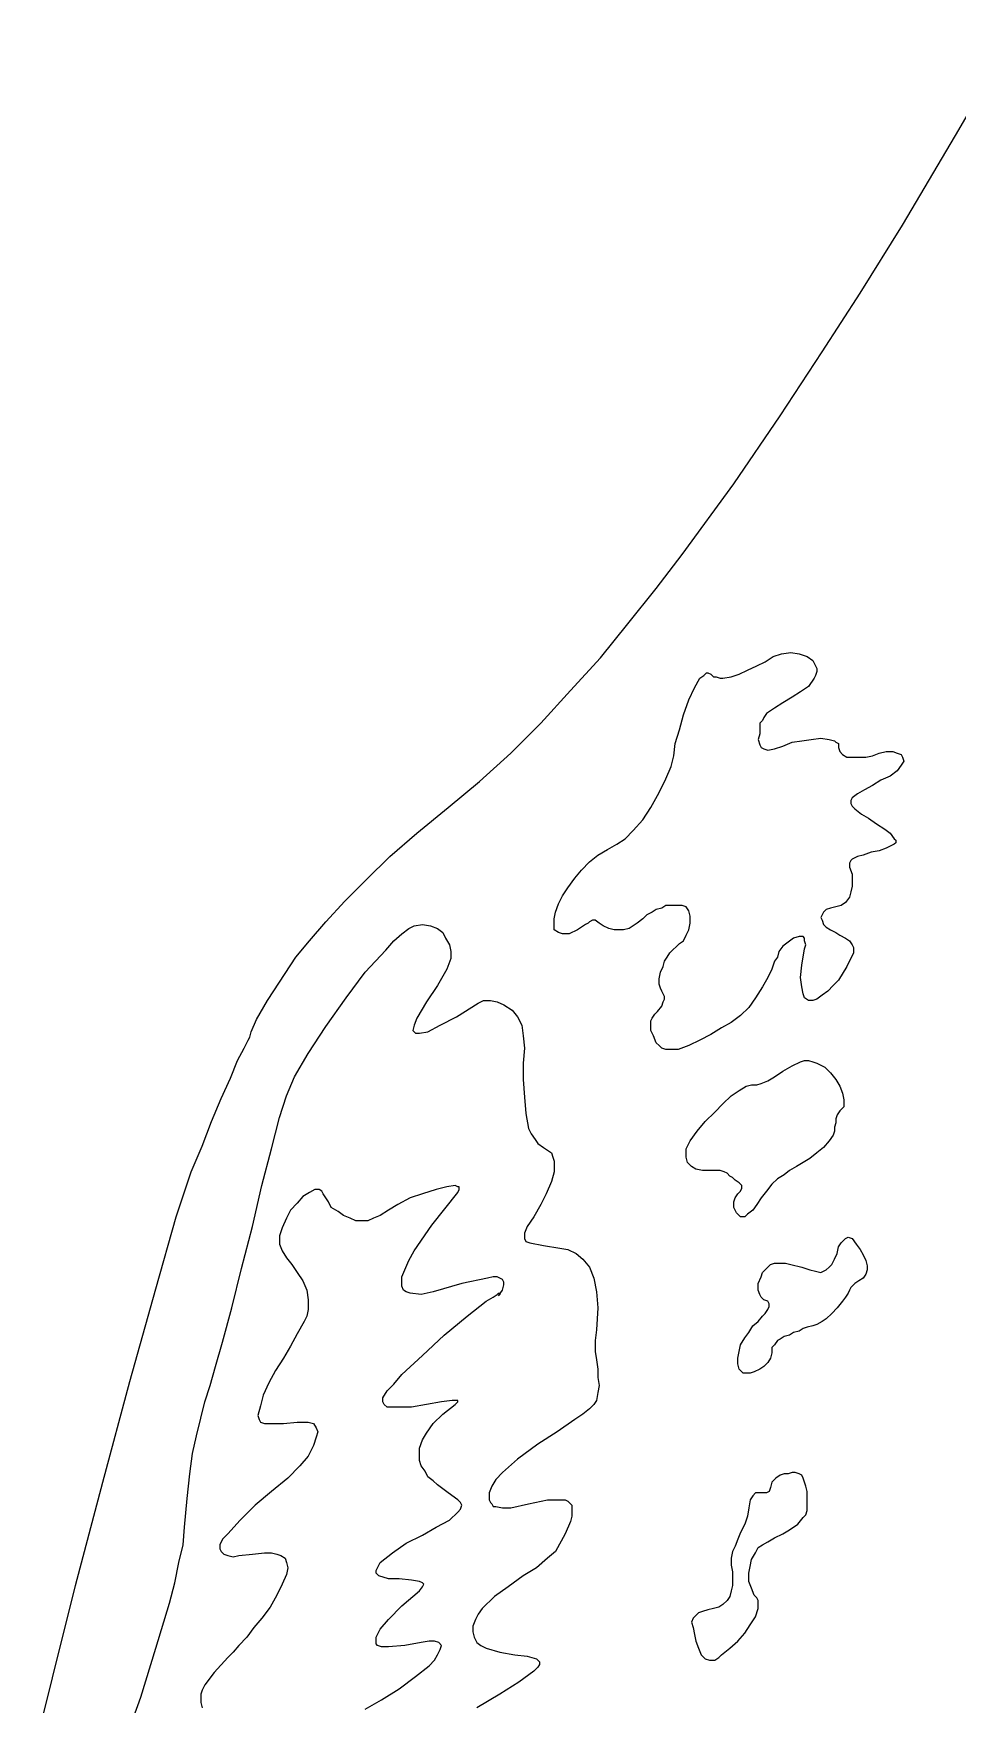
# Model space of a CAD drawing. Extents: x 1231 to 2855, y 3260 to 5268.
# Drawn here: x 2632.656 to 2634.764, y 3329.892 to 3333.703 of the extents above; entities that cross this region are included whole.
import ezdxf

# ---------------------------------------------------------------- set-up
doc = ezdxf.new("R2010")
doc.units = 0
doc.header["$LTSCALE"] = 20
doc.header["$MEASUREMENT"] = 0
doc.layers.add('ACO', color=2, linetype='CONTINUOUS')

msp = doc.modelspace()

# ---------------------------------------------------------------- linework, layer by layer
at = {"layer": 'ACO', "color": 124}
for points in [[(2633.1489, 3331.4141), (2633.152, 3331.4265), (2633.1644, 3331.4544), (2633.1892, 3331.4978), (2633.2295, 3331.5599), (2633.2543, 3331.5971), (2633.2854, 3331.6343), (2633.3226, 3331.6778), (2633.366, 3331.7243), (2633.4156, 3331.7739), (2633.4684, 3331.8267), (2633.5304, 3331.8794), (2633.6018, 3331.9383), (2633.6731, 3331.9973), (2633.7445, 3332.0624), (2633.8127, 3332.1307), (2633.881, 3332.2051), (2633.9492, 3332.2796), (2634.0112, 3332.3571), (2634.0764, 3332.4378), (2634.1353, 3332.5153), (2634.2532, 3332.6766), (2634.3587, 3332.8317), (2634.4548, 3332.9775), (2634.5417, 3333.1109), (2634.6379, 3333.266), (2634.7589, 3333.4708), (2634.8953, 3333.7034)], [(2633.9864, 3331.8546), (2634.005, 3331.867), (2634.0237, 3331.8856), (2634.0454, 3331.9104), (2634.064, 3331.9383), (2634.0826, 3331.9725), (2634.0981, 3332.0035), (2634.1105, 3332.0314), (2634.1167, 3332.0562), (2634.1198, 3332.0841), (2634.1291, 3332.1152), (2634.1384, 3332.1493), (2634.1508, 3332.1834), (2634.1632, 3332.2113), (2634.1757, 3332.233), (2634.185, 3332.2392), (2634.1912, 3332.2454), (2634.1943, 3332.2454), (2634.2005, 3332.2423), (2634.2067, 3332.2361), (2634.2129, 3332.2361), (2634.2222, 3332.233), (2634.2284, 3332.233), (2634.247, 3332.2361), (2634.2656, 3332.2423), (2634.2842, 3332.2517), (2634.3059, 3332.261), (2634.3246, 3332.2703), (2634.3432, 3332.2827), (2634.3618, 3332.2889), (2634.3835, 3332.292), (2634.4021, 3332.2889), (2634.4207, 3332.2827), (2634.4331, 3332.2734), (2634.4393, 3332.261), (2634.4424, 3332.2548), (2634.4424, 3332.2485), (2634.4393, 3332.2392), (2634.4362, 3332.233), (2634.4238, 3332.2144), (2634.4052, 3332.202), (2634.3866, 3332.1896), (2634.3649, 3332.1772), (2634.3463, 3332.1648), (2634.3277, 3332.1524), (2634.3215, 3332.1431), (2634.3184, 3332.1369), (2634.3122, 3332.1307), (2634.3122, 3332.1214), (2634.3122, 3332.1059), (2634.309, 3332.0934), (2634.3122, 3332.081), (2634.3153, 3332.0748), (2634.3215, 3332.0717), (2634.3308, 3332.0686), (2634.3463, 3332.0717), (2634.3649, 3332.0779), (2634.3866, 3332.0872), (2634.4083, 3332.0903), (2634.43, 3332.0934), (2634.4517, 3332.0965), (2634.4704, 3332.0934), (2634.4828, 3332.0903), (2634.4859, 3332.0872), (2634.4921, 3332.0841), (2634.4921, 3332.081), (2634.4921, 3332.0748), (2634.4952, 3332.0655), (2634.5014, 3332.0593), (2634.5107, 3332.0531), (2634.5231, 3332.0531), (2634.5355, 3332.0531), (2634.5541, 3332.0531), (2634.5696, 3332.0562), (2634.5851, 3332.0624), (2634.6006, 3332.0655), (2634.6162, 3332.0655), (2634.6255, 3332.0624), (2634.6348, 3332.0593), (2634.6379, 3332.0531), (2634.641, 3332.0438), (2634.6348, 3332.0345), (2634.6255, 3332.0221), (2634.61, 3332.0097), (2634.5882, 3332.0004), (2634.5696, 3331.988), (2634.551, 3331.9787), (2634.5355, 3331.9694), (2634.5231, 3331.9601), (2634.52, 3331.9538), (2634.52, 3331.9476), (2634.5231, 3331.9414), (2634.5293, 3331.9352), (2634.5448, 3331.9228), (2634.5603, 3331.9135), (2634.5789, 3331.9011), (2634.5975, 3331.8887), (2634.61, 3331.8794), (2634.6193, 3331.867), (2634.6224, 3331.8639), (2634.6224, 3331.8577), (2634.6193, 3331.8546), (2634.6131, 3331.8515), (2634.6006, 3331.8453), (2634.5851, 3331.8391), (2634.5665, 3331.836), (2634.5479, 3331.8298), (2634.5355, 3331.8267), (2634.5231, 3331.8205), (2634.52, 3331.8174), (2634.5169, 3331.8112), (2634.5169, 3331.8081), (2634.5169, 3331.8018), (2634.5231, 3331.7863), (2634.5231, 3331.7739), (2634.5231, 3331.7584), (2634.52, 3331.746), (2634.5169, 3331.7336), (2634.5076, 3331.7212), (2634.4983, 3331.715), (2634.4859, 3331.7119), (2634.4735, 3331.7088), (2634.4642, 3331.7057), (2634.4579, 3331.6995), (2634.4548, 3331.6933), (2634.4517, 3331.6871), (2634.4548, 3331.6809), (2634.4579, 3331.6716), (2634.4642, 3331.6654), (2634.4735, 3331.6592), (2634.4859, 3331.6529), (2634.4952, 3331.6467), (2634.5076, 3331.6405), (2634.5169, 3331.6343), (2634.5231, 3331.625), (2634.5262, 3331.6188), (2634.5262, 3331.6064), (2634.5107, 3331.5754), (2634.4921, 3331.5444), (2634.4797, 3331.532), (2634.4673, 3331.5196), (2634.4548, 3331.5102), (2634.4424, 3331.5009), (2634.4331, 3331.4978), (2634.4238, 3331.4978), (2634.4145, 3331.504), (2634.4114, 3331.5134), (2634.4083, 3331.5289), (2634.4052, 3331.5506), (2634.4083, 3331.5785), (2634.4145, 3331.6157), (2634.4176, 3331.625), (2634.4145, 3331.6343), (2634.4145, 3331.6405), (2634.4114, 3331.6436), (2634.4021, 3331.6436), (2634.3897, 3331.6405), (2634.3773, 3331.6312), (2634.3649, 3331.6219), (2634.3556, 3331.6095), (2634.3525, 3331.5971), (2634.3463, 3331.5878), (2634.3401, 3331.5692), (2634.3308, 3331.5506), (2634.3184, 3331.5289), (2634.3028, 3331.504), (2634.2873, 3331.4823), (2634.2687, 3331.4637), (2634.247, 3331.4482), (2634.2253, 3331.4358), (2634.2005, 3331.4203), (2634.1757, 3331.4079), (2634.1508, 3331.3955), (2634.126, 3331.3862), (2634.1074, 3331.3862), (2634.0981, 3331.3862), (2634.0888, 3331.3893), (2634.0826, 3331.3955), (2634.0764, 3331.4017), (2634.0702, 3331.4172), (2634.064, 3331.4296), (2634.064, 3331.442), (2634.064, 3331.4513), (2634.0671, 3331.4575), (2634.0733, 3331.4668), (2634.0795, 3331.473), (2634.0888, 3331.4854), (2634.0919, 3331.4947), (2634.095, 3331.5009), (2634.095, 3331.5071), (2634.0919, 3331.5134), (2634.0888, 3331.5196), (2634.0857, 3331.5258), (2634.0826, 3331.5351), (2634.0826, 3331.5475), (2634.0857, 3331.563), (2634.0919, 3331.5754), (2634.095, 3331.5878), (2634.1012, 3331.5971), (2634.1074, 3331.6064), (2634.1136, 3331.6126), (2634.1229, 3331.6219), (2634.1291, 3331.6281), (2634.1384, 3331.6343), (2634.1446, 3331.6467), (2634.1508, 3331.6592), (2634.1539, 3331.6747), (2634.1539, 3331.6902), (2634.1508, 3331.7026), (2634.1446, 3331.7119), (2634.1353, 3331.715), (2634.1229, 3331.715), (2634.1105, 3331.715), (2634.0981, 3331.715), (2634.0888, 3331.7088), (2634.0764, 3331.7057), (2634.0671, 3331.6995), (2634.0547, 3331.6933), (2634.0454, 3331.684), (2634.033, 3331.6747), (2634.0237, 3331.6685), (2634.0143, 3331.6623), (2634.0019, 3331.6592), (2633.9926, 3331.6592), (2633.9802, 3331.6592), (2633.9678, 3331.6623), (2633.9554, 3331.6685), (2633.9461, 3331.6747), (2633.9368, 3331.6809), (2633.9306, 3331.6809), (2633.9244, 3331.6778), (2633.9213, 3331.6747), (2633.9151, 3331.6716), (2633.9058, 3331.6654), (2633.8965, 3331.6592), (2633.8779, 3331.6498), (2633.8623, 3331.6498), (2633.853, 3331.6529), (2633.8437, 3331.6592), (2633.8437, 3331.6685), (2633.8437, 3331.684), (2633.8468, 3331.6995), (2633.853, 3331.7181), (2633.8623, 3331.7367), (2633.8748, 3331.7553), (2633.8903, 3331.777), (2633.9058, 3331.7956), (2633.9244, 3331.8143), (2633.943, 3331.8298), (2633.9647, 3331.8422), (2633.9864, 3331.8546), (2633.9864, 3331.8546)], [(2632.8604, 3329.7979), (2632.9007, 3329.9096), (2632.9348, 3330.0212), (2632.9658, 3330.1236), (2632.9782, 3330.1701), (2632.9876, 3330.2167), (2632.9969, 3330.257), (2633, 3330.2973), (2633.0062, 3330.3625), (2633.0124, 3330.4183), (2633.0186, 3330.4648), (2633.0279, 3330.5052), (2633.0372, 3330.5455), (2633.0465, 3330.5827), (2633.0589, 3330.6199), (2633.0713, 3330.6634), (2633.0868, 3330.7192), (2633.1085, 3330.7968), (2633.1303, 3330.8867), (2633.1551, 3330.9829), (2633.1768, 3331.076), (2633.1985, 3331.1597), (2633.2171, 3331.2311), (2633.2326, 3331.2807), (2633.2512, 3331.3241), (2633.2823, 3331.3769), (2633.3226, 3331.4389), (2633.3691, 3331.504), (2633.4125, 3331.563), (2633.4591, 3331.6126), (2633.4777, 3331.6343), (2633.4963, 3331.6498), (2633.5118, 3331.6623), (2633.5242, 3331.6685), (2633.5428, 3331.6716), (2633.5614, 3331.6685), (2633.577, 3331.6623), (2633.5894, 3331.6529), (2633.5956, 3331.6405), (2633.6049, 3331.625), (2633.608, 3331.6095), (2633.608, 3331.594), (2633.5987, 3331.5692), (2633.577, 3331.532), (2633.5521, 3331.4947), (2633.5304, 3331.4575), (2633.5242, 3331.442), (2633.5211, 3331.4296), (2633.5242, 3331.4265), (2633.5273, 3331.4234), (2633.5304, 3331.4234), (2633.5366, 3331.4234), (2633.5552, 3331.4265), (2633.5832, 3331.442), (2633.6204, 3331.4606), (2633.67, 3331.4916), (2633.6824, 3331.4978), (2633.6979, 3331.4978), (2633.7134, 3331.4947), (2633.729, 3331.4885), (2633.7476, 3331.4761), (2633.76, 3331.4606), (2633.7693, 3331.442), (2633.7724, 3331.4172), (2633.7755, 3331.3893), (2633.7724, 3331.3551), (2633.7724, 3331.3179), (2633.7755, 3331.2776), (2633.7786, 3331.2404), (2633.7848, 3331.2062), (2633.791, 3331.1938), (2633.8003, 3331.1814), (2633.8065, 3331.1721), (2633.8189, 3331.1628), (2633.8282, 3331.1566), (2633.8375, 3331.1504), (2633.8406, 3331.1411), (2633.8437, 3331.1318), (2633.8437, 3331.107), (2633.8375, 3331.0853), (2633.8251, 3331.0573), (2633.8127, 3331.0325), (2633.7972, 3331.0046), (2633.7817, 3330.9829), (2633.7755, 3330.9674), (2633.7755, 3330.955), (2633.7786, 3330.9488), (2633.7879, 3330.9457), (2633.8189, 3330.9395), (2633.8561, 3330.9333), (2633.8748, 3330.9302), (2633.8934, 3330.9209), (2633.9089, 3330.9084), (2633.9244, 3330.8898), (2633.9337, 3330.865), (2633.9399, 3330.834), (2633.943, 3330.7968), (2633.9399, 3330.7471), (2633.9368, 3330.7223), (2633.9368, 3330.6975), (2633.9399, 3330.6789), (2633.943, 3330.6572), (2633.943, 3330.6386), (2633.9461, 3330.6199), (2633.943, 3330.6044), (2633.9399, 3330.5858), (2633.9337, 3330.5765), (2633.9244, 3330.5672), (2633.9089, 3330.5548), (2633.8903, 3330.5424), (2633.8499, 3330.5145), (2633.8065, 3330.4866), (2633.76, 3330.4524), (2633.7259, 3330.4214), (2633.7103, 3330.4059), (2633.701, 3330.3904), (2633.6948, 3330.3749), (2633.6948, 3330.3594), (2633.6979, 3330.3532), (2633.701, 3330.3501), (2633.7041, 3330.3439), (2633.7103, 3330.3439), (2633.7259, 3330.3408), (2633.7445, 3330.3408), (2633.7848, 3330.3501), (2633.8282, 3330.3594), (2633.8468, 3330.3594), (2633.8623, 3330.3594), (2633.8686, 3330.3594), (2633.8748, 3330.3563), (2633.881, 3330.3501), (2633.8841, 3330.347), (2633.8841, 3330.3408), (2633.8841, 3330.3315), (2633.8841, 3330.3221), (2633.881, 3330.3097), (2633.8686, 3330.2818), (2633.8468, 3330.2415), (2633.8282, 3330.226), (2633.8034, 3330.2043), (2633.7724, 3330.1857), (2633.7383, 3330.1608), (2633.7072, 3330.1391), (2633.6793, 3330.1112), (2633.67, 3330.0988), (2633.6638, 3330.0864), (2633.6576, 3330.0709), (2633.6576, 3330.0585), (2633.6607, 3330.0461), (2633.6669, 3330.0337), (2633.6762, 3330.0274), (2633.6886, 3330.0212), (2633.7196, 3330.0119), (2633.7538, 3330.0057), (2633.7817, 3330.0026), (2633.8034, 3329.9964), (2633.8096, 3329.9902), (2633.8096, 3329.984), (2633.8065, 3329.9778), (2633.7972, 3329.9685), (2633.7631, 3329.9437), (2633.7196, 3329.9158), (2633.6669, 3329.8848)], [(2632.6556, 3329.7793), (2632.6991, 3329.953), (2632.7518, 3330.1639), (2632.8138, 3330.3997), (2632.8759, 3330.6293), (2632.9348, 3330.8402), (2632.9814, 3331.0046), (2633.0155, 3331.107), (2633.0403, 3331.1659), (2633.062, 3331.2218), (2633.0837, 3331.2745), (2633.1054, 3331.321), (2633.1209, 3331.3613), (2633.1365, 3331.3893), (2633.1458, 3331.4079), (2633.1489, 3331.4141), (2633.1489, 3331.4141)], [(2634.1974, 3331.1101), (2634.1819, 3331.1101), (2634.1664, 3331.1132), (2634.157, 3331.1194), (2634.1477, 3331.1287), (2634.1446, 3331.1411), (2634.1446, 3331.1597), (2634.1539, 3331.1783), (2634.1695, 3331.2), (2634.1881, 3331.2218), (2634.2098, 3331.2435), (2634.2284, 3331.2621), (2634.247, 3331.2807), (2634.2656, 3331.2931), (2634.2811, 3331.3024), (2634.2935, 3331.3055), (2634.3059, 3331.3055), (2634.3153, 3331.3086), (2634.3308, 3331.3148), (2634.3463, 3331.3241), (2634.3649, 3331.3365), (2634.3866, 3331.3489), (2634.4052, 3331.3582), (2634.4145, 3331.3613), (2634.4238, 3331.3613), (2634.4331, 3331.3582), (2634.4424, 3331.3551), (2634.4611, 3331.3458), (2634.4735, 3331.3334), (2634.4859, 3331.3179), (2634.4952, 3331.3024), (2634.5014, 3331.2869), (2634.5045, 3331.2714), (2634.5045, 3331.2559), (2634.4952, 3331.2466), (2634.489, 3331.2373), (2634.4859, 3331.228), (2634.4859, 3331.2187), (2634.4828, 3331.2093), (2634.4828, 3331.2), (2634.4797, 3331.1907), (2634.4704, 3331.1783), (2634.4579, 3331.1628), (2634.4424, 3331.1504), (2634.4269, 3331.138), (2634.4114, 3331.1287), (2634.3959, 3331.1194), (2634.3804, 3331.1101), (2634.368, 3331.1008), (2634.3525, 3331.0915), (2634.3401, 3331.0791), (2634.3277, 3331.0635), (2634.3153, 3331.048), (2634.3059, 3331.0325), (2634.2966, 3331.0201), (2634.2842, 3331.0108), (2634.278, 3331.0046), (2634.2718, 3331.0046), (2634.2687, 3331.0046), (2634.2625, 3331.0108), (2634.2594, 3331.0139), (2634.2532, 3331.0263), (2634.2532, 3331.0387), (2634.2563, 3331.048), (2634.2625, 3331.0573), (2634.2687, 3331.0635), (2634.2718, 3331.0698), (2634.2718, 3331.076), (2634.2656, 3331.0822), (2634.2563, 3331.0884), (2634.2501, 3331.0946), (2634.2439, 3331.0977), (2634.2377, 3331.1039), (2634.2315, 3331.107), (2634.2222, 3331.1101), (2634.2129, 3331.1101), (2634.1974, 3331.1101), (2634.1974, 3331.1101)], [(2633.4125, 3329.8816), (2633.4498, 3329.9034), (2633.4901, 3329.9282), (2633.5273, 3329.9561), (2633.5583, 3329.9809), (2633.5707, 3329.9933), (2633.577, 3330.0057), (2633.5832, 3330.0181), (2633.5863, 3330.0274), (2633.5801, 3330.0337), (2633.5707, 3330.0368), (2633.5583, 3330.0368), (2633.5397, 3330.0337), (2633.5025, 3330.0274), (2633.4653, 3330.0243), (2633.4498, 3330.0243), (2633.4405, 3330.0274), (2633.4374, 3330.0306), (2633.4374, 3330.0368), (2633.4374, 3330.0399), (2633.4374, 3330.0461), (2633.4467, 3330.0647), (2633.4653, 3330.0864), (2633.4963, 3330.1174), (2633.5366, 3330.1515), (2633.5428, 3330.1608), (2633.5459, 3330.167), (2633.5428, 3330.1701), (2633.5366, 3330.1732), (2633.518, 3330.1763), (2633.4901, 3330.1795), (2633.4653, 3330.1795), (2633.4436, 3330.1857), (2633.4374, 3330.1919), (2633.4374, 3330.1981), (2633.4405, 3330.2043), (2633.4467, 3330.2167), (2633.4746, 3330.2384), (2633.5056, 3330.2601), (2633.5428, 3330.2787), (2633.5739, 3330.2973), (2633.6049, 3330.3128), (2633.6235, 3330.3315), (2633.6297, 3330.3377), (2633.6328, 3330.347), (2633.6297, 3330.3532), (2633.6235, 3330.3594), (2633.6018, 3330.3749), (2633.577, 3330.3935), (2633.5676, 3330.4028), (2633.5552, 3330.4121), (2633.549, 3330.4245), (2633.5397, 3330.4369), (2633.5366, 3330.4493), (2633.5366, 3330.4617), (2633.5366, 3330.4773), (2633.5428, 3330.4959), (2633.5521, 3330.5114), (2633.5676, 3330.5331), (2633.5894, 3330.5548), (2633.6173, 3330.5765), (2633.6235, 3330.5827), (2633.6235, 3330.5858), (2633.6173, 3330.5858), (2633.6111, 3330.5858), (2633.5863, 3330.5827), (2633.5521, 3330.5765), (2633.518, 3330.5703), (2633.487, 3330.5703), (2633.4715, 3330.5703), (2633.4622, 3330.5703), (2633.456, 3330.5765), (2633.4529, 3330.5827), (2633.4529, 3330.592), (2633.4622, 3330.6075), (2633.4777, 3330.6231), (2633.4963, 3330.6448), (2633.5428, 3330.6882), (2633.5925, 3330.7347), (2633.6452, 3330.7782), (2633.6886, 3330.8123), (2633.7041, 3330.8216), (2633.7134, 3330.8278), (2633.7165, 3330.8309), (2633.7196, 3330.8309), (2633.7196, 3330.8278), (2633.7165, 3330.8247), (2633.7259, 3330.8371), (2633.729, 3330.8495), (2633.729, 3330.8557), (2633.7259, 3330.8619), (2633.7196, 3330.865), (2633.7134, 3330.8681), (2633.7041, 3330.8681), (2633.6917, 3330.865), (2633.6328, 3330.8526), (2633.5676, 3330.834), (2633.5397, 3330.8278), (2633.5149, 3330.8309), (2633.5056, 3330.834), (2633.4994, 3330.8371), (2633.4963, 3330.8464), (2633.4963, 3330.8557), (2633.4963, 3330.8681), (2633.5025, 3330.8836), (2633.5118, 3330.9053), (2633.5242, 3330.9271), (2633.5645, 3330.986), (2633.6235, 3331.0604), (2633.6266, 3331.0667), (2633.6266, 3331.0729), (2633.6235, 3331.0729), (2633.6173, 3331.076), (2633.5987, 3331.0729), (2633.5739, 3331.0667), (2633.5428, 3331.0573), (2633.5149, 3331.048), (2633.487, 3331.0325), (2633.4653, 3331.0201), (2633.4467, 3331.0077), (2633.4312, 3331.0015), (2633.4187, 3330.9953), (2633.4032, 3330.9953), (2633.3908, 3330.9953), (2633.3784, 3331.0015), (2633.3629, 3331.0077), (2633.3505, 3331.017), (2633.335, 3331.0263), (2633.3288, 3331.0387), (2633.3226, 3331.048), (2633.3164, 3331.0573), (2633.3133, 3331.0635), (2633.3071, 3331.0667), (2633.2978, 3331.0667), (2633.2854, 3331.0604), (2633.2698, 3331.0511), (2633.2574, 3331.0356), (2633.2419, 3331.0201), (2633.2326, 3331.0015), (2633.2233, 3330.9798), (2633.2171, 3330.9612), (2633.2171, 3330.9426), (2633.2233, 3330.9271), (2633.2326, 3330.9115), (2633.245, 3330.896), (2633.2574, 3330.8774), (2633.2698, 3330.8588), (2633.2792, 3330.8371), (2633.2823, 3330.8154), (2633.2823, 3330.803), (2633.2823, 3330.7937), (2633.2792, 3330.7782), (2633.2729, 3330.7657), (2633.2574, 3330.7378), (2633.2419, 3330.7099), (2633.2264, 3330.682), (2633.2078, 3330.6541), (2633.1923, 3330.6262), (2633.1799, 3330.5982), (2633.1737, 3330.5734), (2633.1675, 3330.5517), (2633.1706, 3330.5424), (2633.1737, 3330.5362), (2633.183, 3330.5331), (2633.1954, 3330.5331), (2633.2264, 3330.5331), (2633.2574, 3330.5362), (2633.2698, 3330.5362), (2633.2823, 3330.5362), (2633.2947, 3330.5331), (2633.3009, 3330.5238), (2633.304, 3330.5145), (2633.3009, 3330.5021), (2633.2947, 3330.4835), (2633.2823, 3330.4586), (2633.2636, 3330.4369), (2633.2357, 3330.409), (2633.1985, 3330.378), (2633.1613, 3330.347), (2633.1271, 3330.3128), (2633.0992, 3330.2818), (2633.0868, 3330.2694), (2633.0806, 3330.257), (2633.0806, 3330.2477), (2633.0837, 3330.2415), (2633.0899, 3330.2353), (2633.0992, 3330.2322), (2633.1116, 3330.2291), (2633.124, 3330.2322), (2633.1551, 3330.2353), (2633.183, 3330.2384), (2633.1985, 3330.2384), (2633.2109, 3330.2353), (2633.2202, 3330.2322), (2633.2295, 3330.226), (2633.2326, 3330.2167), (2633.2357, 3330.2043), (2633.2326, 3330.1888), (2633.2233, 3330.167), (2633.2109, 3330.1422), (2633.1954, 3330.1143), (2633.1768, 3330.0895), (2633.1582, 3330.0678), (2633.1427, 3330.0461), (2633.124, 3330.0274), (2633.1116, 3330.0119), (2633.0992, 3329.9995), (2633.0682, 3329.9654), (2633.0465, 3329.9375), (2633.0403, 3329.9251), (2633.0372, 3329.9158), (2633.0372, 3329.9065), (2633.0372, 3329.8972), (2633.0403, 3329.8848)], [(2634.2749, 3330.6479), (2634.2656, 3330.6572), (2634.2625, 3330.6696), (2634.2625, 3330.682), (2634.2656, 3330.6975), (2634.2687, 3330.713), (2634.278, 3330.7285), (2634.2873, 3330.7409), (2634.2966, 3330.7564), (2634.309, 3330.7657), (2634.3184, 3330.7782), (2634.3246, 3330.7844), (2634.3308, 3330.7937), (2634.3339, 3330.7999), (2634.3339, 3330.8061), (2634.3308, 3330.8123), (2634.3215, 3330.8154), (2634.3184, 3330.8185), (2634.3153, 3330.8216), (2634.3122, 3330.8278), (2634.309, 3330.8371), (2634.309, 3330.8526), (2634.3153, 3330.8681), (2634.3184, 3330.8774), (2634.3246, 3330.8836), (2634.3308, 3330.8898), (2634.337, 3330.896), (2634.3463, 3330.8991), (2634.3587, 3330.8991), (2634.3711, 3330.8991), (2634.3835, 3330.896), (2634.4083, 3330.8898), (2634.4269, 3330.8836), (2634.4393, 3330.8805), (2634.4517, 3330.8774), (2634.4579, 3330.8805), (2634.4642, 3330.8836), (2634.4704, 3330.8898), (2634.4766, 3330.896), (2634.4828, 3330.9084), (2634.489, 3330.9209), (2634.4921, 3330.9364), (2634.4983, 3330.9457), (2634.5076, 3330.955), (2634.5138, 3330.9581), (2634.5231, 3330.955), (2634.5324, 3330.9426), (2634.5417, 3330.9302), (2634.5479, 3330.9177), (2634.5541, 3330.9053), (2634.5572, 3330.8929), (2634.5572, 3330.8836), (2634.5541, 3330.8743), (2634.5479, 3330.865), (2634.5386, 3330.8588), (2634.5293, 3330.8526), (2634.5231, 3330.8464), (2634.52, 3330.8433), (2634.5169, 3330.8371), (2634.5138, 3330.8309), (2634.5076, 3330.8216), (2634.5014, 3330.8123), (2634.489, 3330.7968), (2634.4766, 3330.7844), (2634.4642, 3330.772), (2634.4548, 3330.7657), (2634.4424, 3330.7595), (2634.4331, 3330.7564), (2634.4207, 3330.7533), (2634.4114, 3330.7502), (2634.4021, 3330.744), (2634.3897, 3330.7409), (2634.3804, 3330.7347), (2634.368, 3330.7316), (2634.3587, 3330.7254), (2634.3525, 3330.7223), (2634.3463, 3330.713), (2634.3401, 3330.7068), (2634.3401, 3330.6944), (2634.337, 3330.682), (2634.3308, 3330.6727), (2634.3215, 3330.6634), (2634.3122, 3330.6572), (2634.2997, 3330.651), (2634.2904, 3330.6479), (2634.2811, 3330.6479), (2634.2749, 3330.6479), (2634.2749, 3330.6479)], [(2634.3928, 3330.4214), (2634.3928, 3330.4214), (2634.3866, 3330.4214), (2634.3773, 3330.4183), (2634.368, 3330.4183), (2634.3587, 3330.4152), (2634.3494, 3330.409), (2634.3401, 3330.3997), (2634.337, 3330.3873), (2634.3339, 3330.378), (2634.3277, 3330.3749), (2634.3184, 3330.3749), (2634.3122, 3330.3749), (2634.3028, 3330.3749), (2634.2966, 3330.3687), (2634.2904, 3330.3594), (2634.2873, 3330.3408), (2634.2842, 3330.3221), (2634.278, 3330.3035), (2634.2687, 3330.2849), (2634.2625, 3330.2694), (2634.2563, 3330.2539), (2634.2501, 3330.2415), (2634.247, 3330.226), (2634.247, 3330.2105), (2634.2501, 3330.195), (2634.2501, 3330.1795), (2634.2501, 3330.1639), (2634.247, 3330.1515), (2634.2439, 3330.1391), (2634.2377, 3330.1298), (2634.2284, 3330.1205), (2634.2191, 3330.1143), (2634.2067, 3330.1112), (2634.1943, 3330.1081), (2634.1819, 3330.105), (2634.1726, 3330.1019), (2634.1664, 3330.0957), (2634.1601, 3330.0895), (2634.157, 3330.0802), (2634.1601, 3330.0678), (2634.1632, 3330.0523), (2634.1664, 3330.0368), (2634.1726, 3330.0212), (2634.1788, 3330.0057), (2634.1881, 3329.9964), (2634.1974, 3329.9933), (2634.2036, 3329.9933), (2634.2098, 3329.9933), (2634.2191, 3329.9995), (2634.2253, 3330.0057), (2634.2439, 3330.0212), (2634.2625, 3330.0368), (2634.278, 3330.0554), (2634.2904, 3330.074), (2634.3028, 3330.0926), (2634.309, 3330.1112), (2634.309, 3330.1205), (2634.309, 3330.1298), (2634.3059, 3330.136), (2634.2997, 3330.1422), (2634.2935, 3330.1577), (2634.2873, 3330.1732), (2634.2873, 3330.1919), (2634.2904, 3330.2074), (2634.2935, 3330.2229), (2634.3028, 3330.2384), (2634.309, 3330.2508), (2634.3184, 3330.257), (2634.3308, 3330.2632), (2634.3463, 3330.2725), (2634.3649, 3330.2818), (2634.3804, 3330.2911), (2634.399, 3330.3035), (2634.4114, 3330.319), (2634.4176, 3330.3252), (2634.4207, 3330.3346), (2634.4207, 3330.3408), (2634.4207, 3330.3501), (2634.4207, 3330.3656), (2634.4207, 3330.378), (2634.4176, 3330.3904), (2634.4145, 3330.3997), (2634.4114, 3330.409), (2634.4083, 3330.4152), (2634.4021, 3330.4183), (2634.3928, 3330.4214), (2634.3928, 3330.4214)]]:
    msp.add_lwpolyline(points, dxfattribs=at)

doc.saveas('drawing.dxf')
